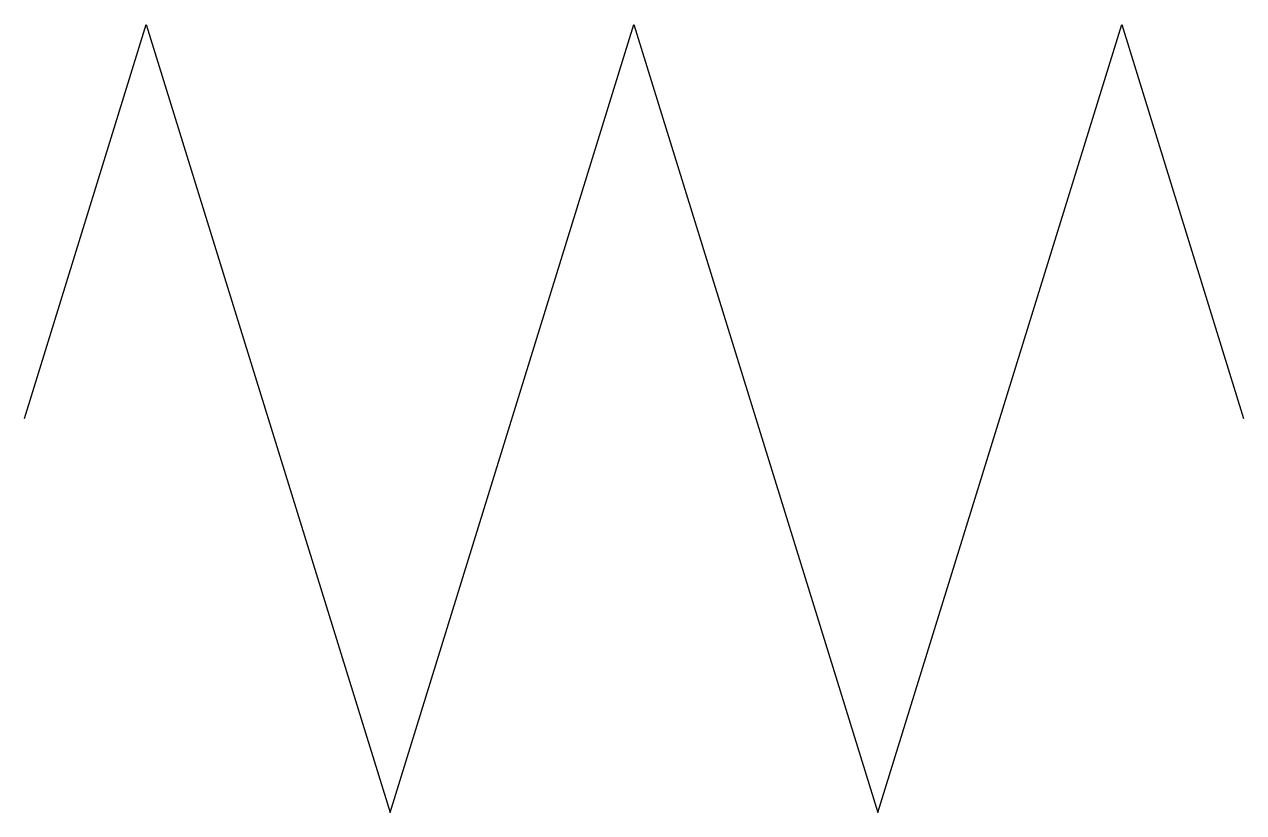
# Model space of a CAD drawing. Header units: millimetres. Extents: x 0 to 27.8, y -9 to 9.
import ezdxf

# ---------------------------------------------------------------- set-up
doc = ezdxf.new("R2010")
doc.units = ezdxf.units.MM
doc.layers.get('0').update_dxf_attribs({"lineweight": 25, "true_color": 0xffffff})

msp = doc.modelspace()

# ---------------------------------------------------------------- linework, layer by layer
for p, q in [((0, 0), (2.782, 9)), ((2.782, 9), (8.347, -9)), ((8.347, -9), (13.911, 9)), ((13.911, 9), (19.476, -9)), ((19.476, -9), (25.04, 9)), ((25.04, 9), (27.822, 0))]:
    msp.add_line(p, q)

doc.saveas('drawing.dxf')
